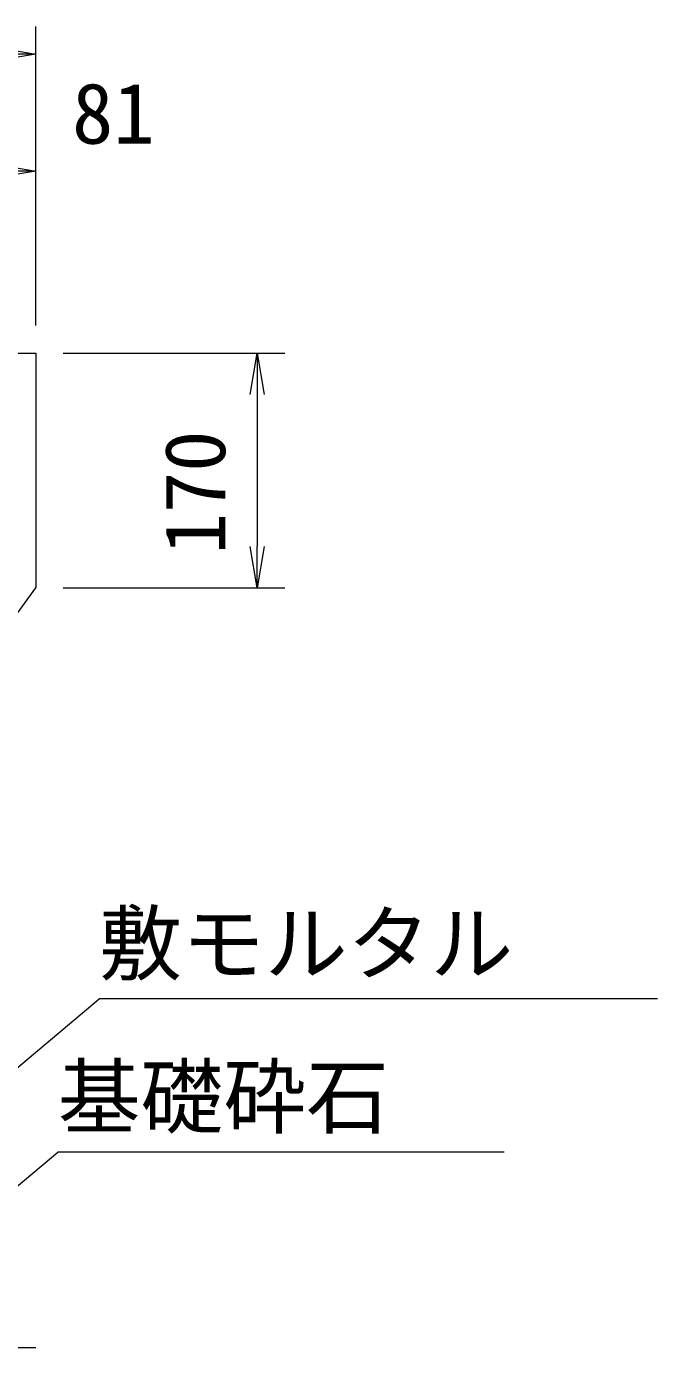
# Model space of a CAD drawing. Units: millimetres, scale not verified. Extents: x 0 to 84100, y 0 to 59400.
# Drawn here: x 39991 to 42277, y 47145 to 51928 of the extents above; entities that cross this region are included whole.
import ezdxf
from ezdxf.enums import TextEntityAlignment as Align

# ---------------------------------------------------------------- set-up
doc = ezdxf.new("R2010")
doc.units = ezdxf.units.MM
doc.header["$LTSCALE"] = 100
for name, color, linetype, lineweight in [('D-STR-DIM（寸法）', 7, 'Continuous', 18), ('D-STR-HTXT（旗揚げ）', 7, 'Continuous', 18), ('D-STR-STRn（構造物）', 7, 'Continuous', 18), ('D-STR（構造物外形線）', 1, 'Continuous', 18)]:
    doc.layers.add(name, color=color, linetype=linetype, lineweight=lineweight)
doc.layers.add('D-STR-TXT（文字）', color=7, linetype='Continuous')
doc.styles.add('ＭＳ ゴシック', font='')
doc.styles.get('ＭＳ ゴシック').set_extended_font_data('MS Gothic')

msp = doc.modelspace()

# ---------------------------------------------------------------- linework, layer by layer
at = {"layer": 'D-STR-DIM（寸法）'}
for p, q in [((40024.4, 50844.7), (40024.4, 51927.5)), ((39874.4, 51852.5), (40024.4, 51827.5)), ((40024.4, 51827.5), (39874.4, 51802.5)), ((40024.4, 51827.5), (39874.4, 51827.5)), ((40024.4, 50844.7), (40024.4, 51503.9)), ((39874.4, 51428.9), (40024.4, 51403.9)), ((40024.4, 51403.9), (39874.4, 51378.9)), ((40024.4, 51403.9), (39874.4, 51403.9)), ((40124.4, 50744.7), (40926.8, 50744.7)), ((40801.8, 50594.7), (40826.8, 50744.7)), ((40826.8, 50744.7), (40851.8, 50594.7)), ((40826.8, 50744.7), (40826.8, 50594.7)), ((40826.8, 50594.7), (40826.8, 50044.7)), ((40826.8, 49894.7), (40801.8, 50044.7)), ((40851.8, 50044.7), (40826.8, 49894.7)), ((40826.8, 49894.7), (40826.8, 50044.7)), ((40124.4, 49894.7), (40926.8, 49894.7))]:
    msp.add_line(p, q, dxfattribs=at)
at = {"layer": 'D-STR-HTXT（旗揚げ）'}
for p, q in [((39401.6, 47690.8), (40254.2, 48407.1)), ((42276.9, 48407.1), (40254.2, 48407.1)), ((39711.1, 47522.2), (40104.4, 47851.9)), ((41721.2, 47851.9), (40104.4, 47851.9))]:
    msp.add_line(p, q, dxfattribs=at)
at = {"layer": 'D-STR-STRn（構造物）'}
msp.add_line((37224.4, 47144.7), (40024.4, 47144.7), dxfattribs=at)
at = {"layer": 'D-STR（構造物外形線）'}
for p, q in [((39619.4, 50744.7), (40024.4, 50744.7)), ((40024.4, 50744.7), (40024.4, 49894.7)), ((39661.9, 49394.7), (40024.4, 49894.7))]:
    msp.add_line(p, q, dxfattribs=at)

# ---------------------------------------------------------------- texts
at = {"layer": 'D-STR-DIM（寸法）', "style": 'ＭＳ ゴシック'}
msp.add_text('81', height=219.9, dxfattribs=at).set_placement((40156, 51437), align=Align.BOTTOM_LEFT)
msp.add_text('170', height=219.9, rotation=90, dxfattribs=at).set_placement((40776.8, 50015.9), align=Align.BOTTOM_LEFT)
at = {"layer": 'D-STR-TXT（文字）', "style": 'ＭＳ ゴシック'}
for s, p in [('敷モルタル', (40254.2, 48432.1)), ('基礎砕石', (40104.4, 47876.9))]:
    msp.add_text(s, height=219.9, dxfattribs=at).set_placement(p, align=Align.BOTTOM_LEFT)

doc.saveas('drawing.dxf')
